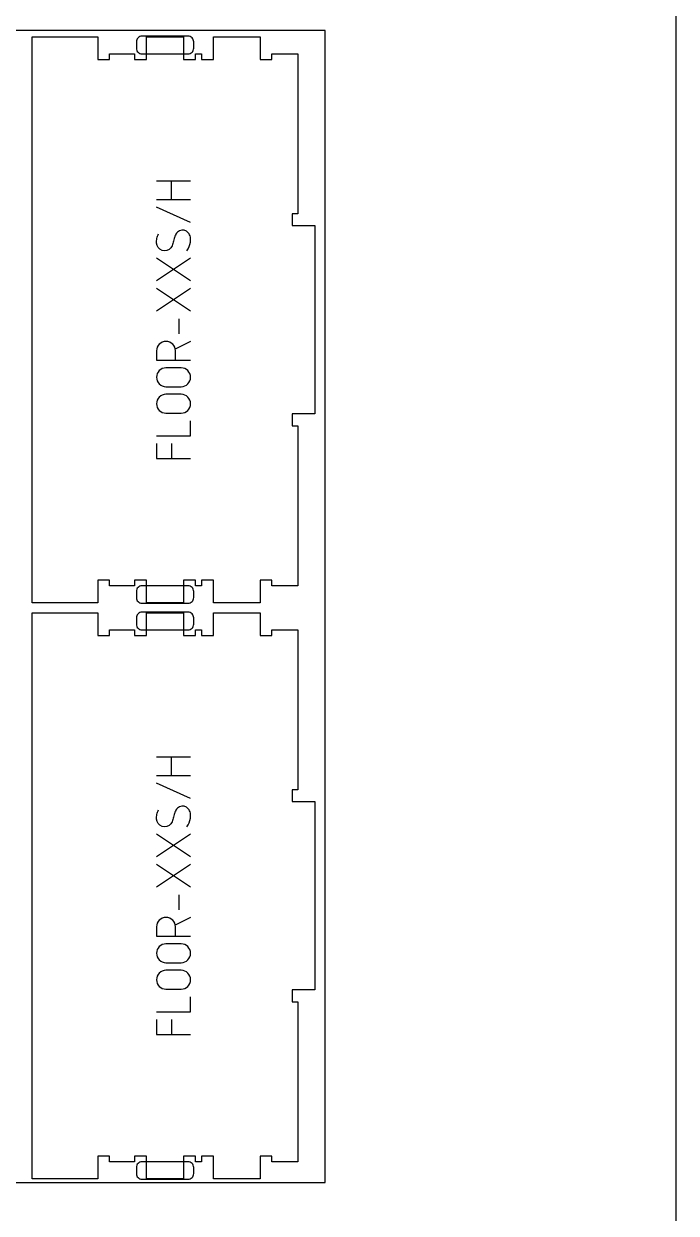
# Model space of a CAD drawing. Extents: x 0 to 12757, y 0 to 30003.
# Drawn here: x 2492 to 3183, y 11963 to 13223 of the extents above; entities that cross this region are included whole.
import ezdxf

# ---------------------------------------------------------------- set-up
doc = ezdxf.new("R2010")
doc.units = 0
for name, color, linetype in [('0_SHEET_SPRUCEPLY_2440X122', 1, 'CONTINUOUS'), ('1_ANYTOOL_1MMDEEP_LABELS_S', 2, 'CONTINUOUS'), ('4_ANYTOOL_CUTTHROUGH_OUTSI', 5, 'CONTINUOUS'), ('5_ANYTOOL_HALF_MILL_9MM_IN', 70, 'CONTINUOUS'), ('DONOTCUT', 7, 'CONTINUOUS')]:
    doc.layers.add(name, color=color, linetype=linetype)

msp = doc.modelspace()

# ---------------------------------------------------------------- linework, layer by layer
at = {"layer": '0_SHEET_SPRUCEPLY_2440X122'}
msp.add_lwpolyline([(371.7, 13215.6), (371.7, 11995.6), (2811.7, 11995.6), (2811.7, 13215.6)], close=True, dxfattribs=at)
at = {"layer": '1_ANYTOOL_1MMDEEP_LABELS_S', "color": 2}
for points in [[(2633, 13056.5), (2669, 13056.5)], [(2649, 13036.5), (2649, 13056.5)], [(2669, 13036.5), (2633, 13036.5)], [(2669, 13012.5), (2633, 13028.5)], [(2669, 12974.5), (2633, 12950.5)], [(2669, 12950.5), (2633, 12974.5)], [(2669, 12942.5), (2633, 12918.5)], [(2669, 12918.5), (2633, 12942.5)], [(2657, 12894.5), (2657, 12910.5)], [(2669, 12886.5), (2652.8, 12878.4)], [(2633, 12786.5), (2669, 12786.5), (2669, 12802.5)], [(2633, 12778.5), (2633, 12762.5), (2669, 12762.5)], [(2649, 12778.5), (2649, 12762.5)], [(2633, 12446.5), (2669, 12446.5)], [(2649, 12426.5), (2649, 12446.5)], [(2669, 12426.5), (2633, 12426.5)], [(2669, 12402.5), (2633, 12418.5)], [(2669, 12364.5), (2633, 12340.5)], [(2669, 12340.5), (2633, 12364.5)], [(2669, 12332.5), (2633, 12308.5)], [(2669, 12308.5), (2633, 12332.5)], [(2657, 12284.5), (2657, 12300.5)], [(2669, 12276.5), (2652.8, 12268.4)], [(2633, 12176.5), (2669, 12176.5), (2669, 12192.5)], [(2633, 12168.5), (2633, 12152.5), (2669, 12152.5)], [(2649, 12168.5), (2649, 12152.5)]]:
    msp.add_lwpolyline(points, dxfattribs=at)
for points in [[(2665, 12982.5, 0.136555), (2668.9, 12991.7, 0.071716), (2668.8, 12996.9, 0.133522), (2666.6, 13001.5, 0.344001), (2657.2, 13003.6, 0.153745), (2653.5, 13000.1, 0.071568), (2651.7, 12995.4, -0.00912), (2650.4, 12990.2, -0.090615), (2648.2, 12985.6, -0.340346), (2638.8, 12982.8, -0.284273), (2633, 12990.5, -0.092596), (2633.4, 12995.5, -0.017533), (2635, 13000.5)], [(2653, 12866.5), (2653, 12876.5, 1), (2633, 12876.5), (2633, 12866.5), (2669, 12866.5)], [(2665, 12372.5, 0.136555), (2668.9, 12381.7, 0.071716), (2668.8, 12386.9, 0.133522), (2666.6, 12391.5, 0.344001), (2657.2, 12393.6, 0.153745), (2653.5, 12390.1, 0.071568), (2651.7, 12385.4, -0.00912), (2650.4, 12380.2, -0.090615), (2648.2, 12375.6, -0.340346), (2638.8, 12372.8, -0.284273), (2633, 12380.5, -0.092596), (2633.4, 12385.5, -0.017533), (2635, 12390.5)], [(2653, 12256.5), (2653, 12266.5, 1), (2633, 12266.5), (2633, 12256.5), (2669, 12256.5)]]:
    msp.add_lwpolyline(points, format="xyb", dxfattribs=at)
for points in [[(2659, 12838.5, 1), (2659, 12858.5), (2643, 12858.5, 1), (2643, 12838.5)], [(2659, 12810.5, 1), (2659, 12830.5), (2643, 12830.5, 1), (2643, 12810.5)], [(2659, 12228.5, 1), (2659, 12248.5), (2643, 12248.5, 1), (2643, 12228.5)], [(2659, 12200.5, 1), (2659, 12220.5), (2643, 12220.5, 1), (2643, 12200.5)]]:
    msp.add_lwpolyline(points, format="xyb", close=True, dxfattribs=at)
at = {"layer": '4_ANYTOOL_CUTTHROUGH_OUTSI', "color": 5}
for points in [[(2501.2, 13209.2), (2570.7, 13209.2), (2570.7, 13185.2), (2583.2, 13185.2), (2583.2, 13191.2), (2609.7, 13191.2), (2609.7, 13185.2), (2622.2, 13185.2), (2622.2, 13209.2), (2661.7, 13209.2), (2661.7, 13185.2), (2674.2, 13185.2), (2674.2, 13191.2), (2680.7, 13191.2), (2680.7, 13185.2), (2693.2, 13185.2), (2693.2, 13209.2), (2742.7, 13209.2), (2742.7, 13185.2), (2755.2, 13185.2), (2755.2, 13191.2), (2782.7, 13191.2), (2782.7, 13021.7), (2776.7, 13021.7), (2776.7, 13009.2), (2800.7, 13009.2), (2800.7, 12809.7), (2776.7, 12809.7), (2776.7, 12797.2), (2782.7, 12797.2), (2782.7, 12627.7), (2755.2, 12627.7), (2755.2, 12633.7), (2742.7, 12633.7), (2742.7, 12609.7), (2693.2, 12609.7), (2693.2, 12633.7), (2680.7, 12633.7), (2680.7, 12627.7), (2674.2, 12627.7), (2674.2, 12633.7), (2661.7, 12633.7), (2661.7, 12609.7), (2622.2, 12609.7), (2622.2, 12633.7), (2609.7, 12633.7), (2609.7, 12627.7), (2583.2, 12627.7), (2583.2, 12633.7), (2570.7, 12633.7), (2570.7, 12609.7), (2501.2, 12609.7)], [(2501.2, 12599.2), (2570.7, 12599.2), (2570.7, 12575.2), (2583.2, 12575.2), (2583.2, 12581.2), (2609.7, 12581.2), (2609.7, 12575.2), (2622.2, 12575.2), (2622.2, 12599.2), (2661.7, 12599.2), (2661.7, 12575.2), (2674.2, 12575.2), (2674.2, 12581.2), (2680.7, 12581.2), (2680.7, 12575.2), (2693.2, 12575.2), (2693.2, 12599.2), (2742.7, 12599.2), (2742.7, 12575.2), (2755.2, 12575.2), (2755.2, 12581.2), (2782.7, 12581.2), (2782.7, 12411.7), (2776.7, 12411.7), (2776.7, 12399.2), (2800.7, 12399.2), (2800.7, 12199.7), (2776.7, 12199.7), (2776.7, 12187.2), (2782.7, 12187.2), (2782.7, 12017.7), (2755.2, 12017.7), (2755.2, 12023.7), (2742.7, 12023.7), (2742.7, 11999.7), (2693.2, 11999.7), (2693.2, 12023.7), (2680.7, 12023.7), (2680.7, 12017.7), (2674.2, 12017.7), (2674.2, 12023.7), (2661.7, 12023.7), (2661.7, 11999.7), (2622.2, 11999.7), (2622.2, 12023.7), (2609.7, 12023.7), (2609.7, 12017.7), (2583.2, 12017.7), (2583.2, 12023.7), (2570.7, 12023.7), (2570.7, 11999.7), (2501.2, 11999.7)]]:
    msp.add_lwpolyline(points, close=True, dxfattribs=at)
at = {"layer": '5_ANYTOOL_HALF_MILL_9MM_IN', "color": 3}
for points in [[(2617.6, 13209.7, 0.414214), (2611.6, 13203.7), (2611.6, 13197, 0.414214), (2617.6, 13191), (2666.4, 13191, 0.414214), (2672.4, 13197), (2672.4, 13203.7, 0.414214), (2666.4, 13209.7)], [(2617.6, 12627.7, 0.414214), (2611.6, 12621.7), (2611.6, 12615.2, 0.414214), (2617.6, 12609.2), (2666.4, 12609.2, 0.414214), (2672.4, 12615.2), (2672.4, 12621.7, 0.414214), (2666.4, 12627.7)], [(2617.6, 12599.7, 0.414214), (2611.6, 12593.7), (2611.6, 12587, 0.414214), (2617.6, 12581), (2666.4, 12581, 0.414214), (2672.4, 12587), (2672.4, 12593.7, 0.414214), (2666.4, 12599.7)], [(2617.6, 12017.7, 0.414214), (2611.6, 12011.7), (2611.6, 12005.2, 0.414214), (2617.6, 11999.2), (2666.4, 11999.2, 0.414214), (2672.4, 12005.2), (2672.4, 12011.7, 0.414214), (2666.4, 12017.7)]]:
    msp.add_lwpolyline(points, format="xyb", close=True, dxfattribs=at)
at = {"layer": 'DONOTCUT'}
msp.add_lwpolyline([(0, 0), (3183.4, 0), (3183.4, 13863.5), (0, 13863.5)], close=True, dxfattribs=at)

doc.saveas('drawing.dxf')
